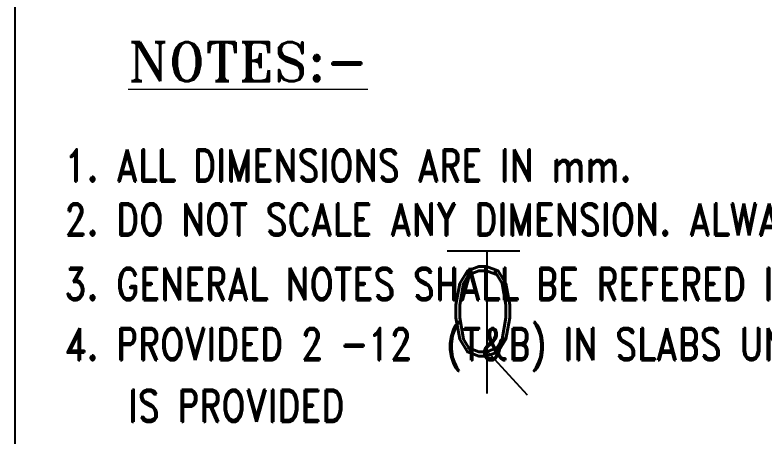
# Model space of a CAD drawing. Header units: millimetres. Extents: x 2061841 to 105821645, y -77612 to 48520811.
# Drawn here: x 105485085 to 105489877, y 48451227 to 48453924 of the extents above; entities that cross this region are included whole.
import ezdxf

# ---------------------------------------------------------------- set-up
doc = ezdxf.new("R2010")
doc.units = ezdxf.units.MM
doc.header["$LTSCALE"] = 10
doc.header["$MEASUREMENT"] = 0
for name, color, linetype in [('BEAM', 4, 'Continuous'), ('BORDER', 5, 'Continuous'), ('S-OPENING', 6, 'Continuous'), ('T', 2, 'Continuous')]:
    doc.layers.add(name, color=color, linetype=linetype)
doc.layers.add('COL', color=1, linetype='Continuous', lineweight=0)
doc.layers.add('TEXT 3', color=1, linetype='Continuous', lineweight=18)
doc.styles.add('RD', font='romand.shx', dxfattribs={"width": 0.9, "height": 225})
doc.styles.add('ROMAND', font='romand', dxfattribs={"height": 200})
doc.styles.add('RT', font='romant.shx', dxfattribs={"height": 250})

# ---------------------------------------------------------------- blocks, each defined once
blk = doc.blocks.new('T')
at = {"layer": 'BEAM'}
for p, q in [((-183.3, 386.1), (111.7, 386.1)), ((-21.4, 386.1), (-21.4, -194.3)), ((-21.4, -21), (142.7, -200))]:
    blk.add_line(p, q, dxfattribs=at)
at = {"layer": 'COL', "color": 2, "style": 'ROMAND'}
blk.add_text('0', height=364.5, dxfattribs=at).set_placement((-194.4, -42.3))
blk = doc.blocks.new('TOWER-A TYPICAL FLOOR FRAMING PLAN N')
at = {"layer": 'BORDER', "color": 5}
blk.add_line((102722084.3, 48562374.5, 101.1), (102722084.3, 48502974.5, 101.1), dxfattribs=at)
at = {"layer": 'T', "ltscale": 20, "xscale": 1.574045668588952, "yscale": 1.574045668588952, "zscale": 1.574045668588952}
blk.add_blockref('T', (102725137.9, 48549819.6, 101.1), dxfattribs=at)
at = {"layer": 'T', "style": 'RD', "width": 0.8}
for s, p in [('1. ALL DIMENSIONS ARE IN mm.', (102722401.4, 48550872.1, 101.1)), ('2. DO NOT SCALE ANY DIMENSION. ALWAYS FOLLOW WRITTEN DIMNESIONS.', (102722401.4, 48550526.5, 101.1)), ('3. GENERAL NOTES SHALL BE REFERED IN CONJUCTION WITH THIS DRAWING.', (102722401.4, 48550112.8, 101.1)), ('4. PROVIDED 2 -12  (T&B) IN SLABS UNDERNEATH WALLS WHEREVER NO BEAM ', (102722401.4, 48549727.7, 101.1)), ('IS PROVIDED', (102722807.6, 48549333.3, 101.1))]:
    blk.add_text(s, height=205.126, dxfattribs=at).set_placement(p)
at = {"layer": 'TEXT 3', "style": 'RT'}
blk.add_text('%%UNOTES:-', height=250, dxfattribs=at).set_placement((102722809.5, 48551514.2, 101.1))

msp = doc.modelspace()

# ---------------------------------------------------------------- block references
at = {"layer": 'S-OPENING'}
msp.add_blockref('TOWER-A TYPICAL FLOOR FRAMING PLAN N', (2763000.3, -98014.7), dxfattribs=at)

doc.saveas('drawing.dxf')
